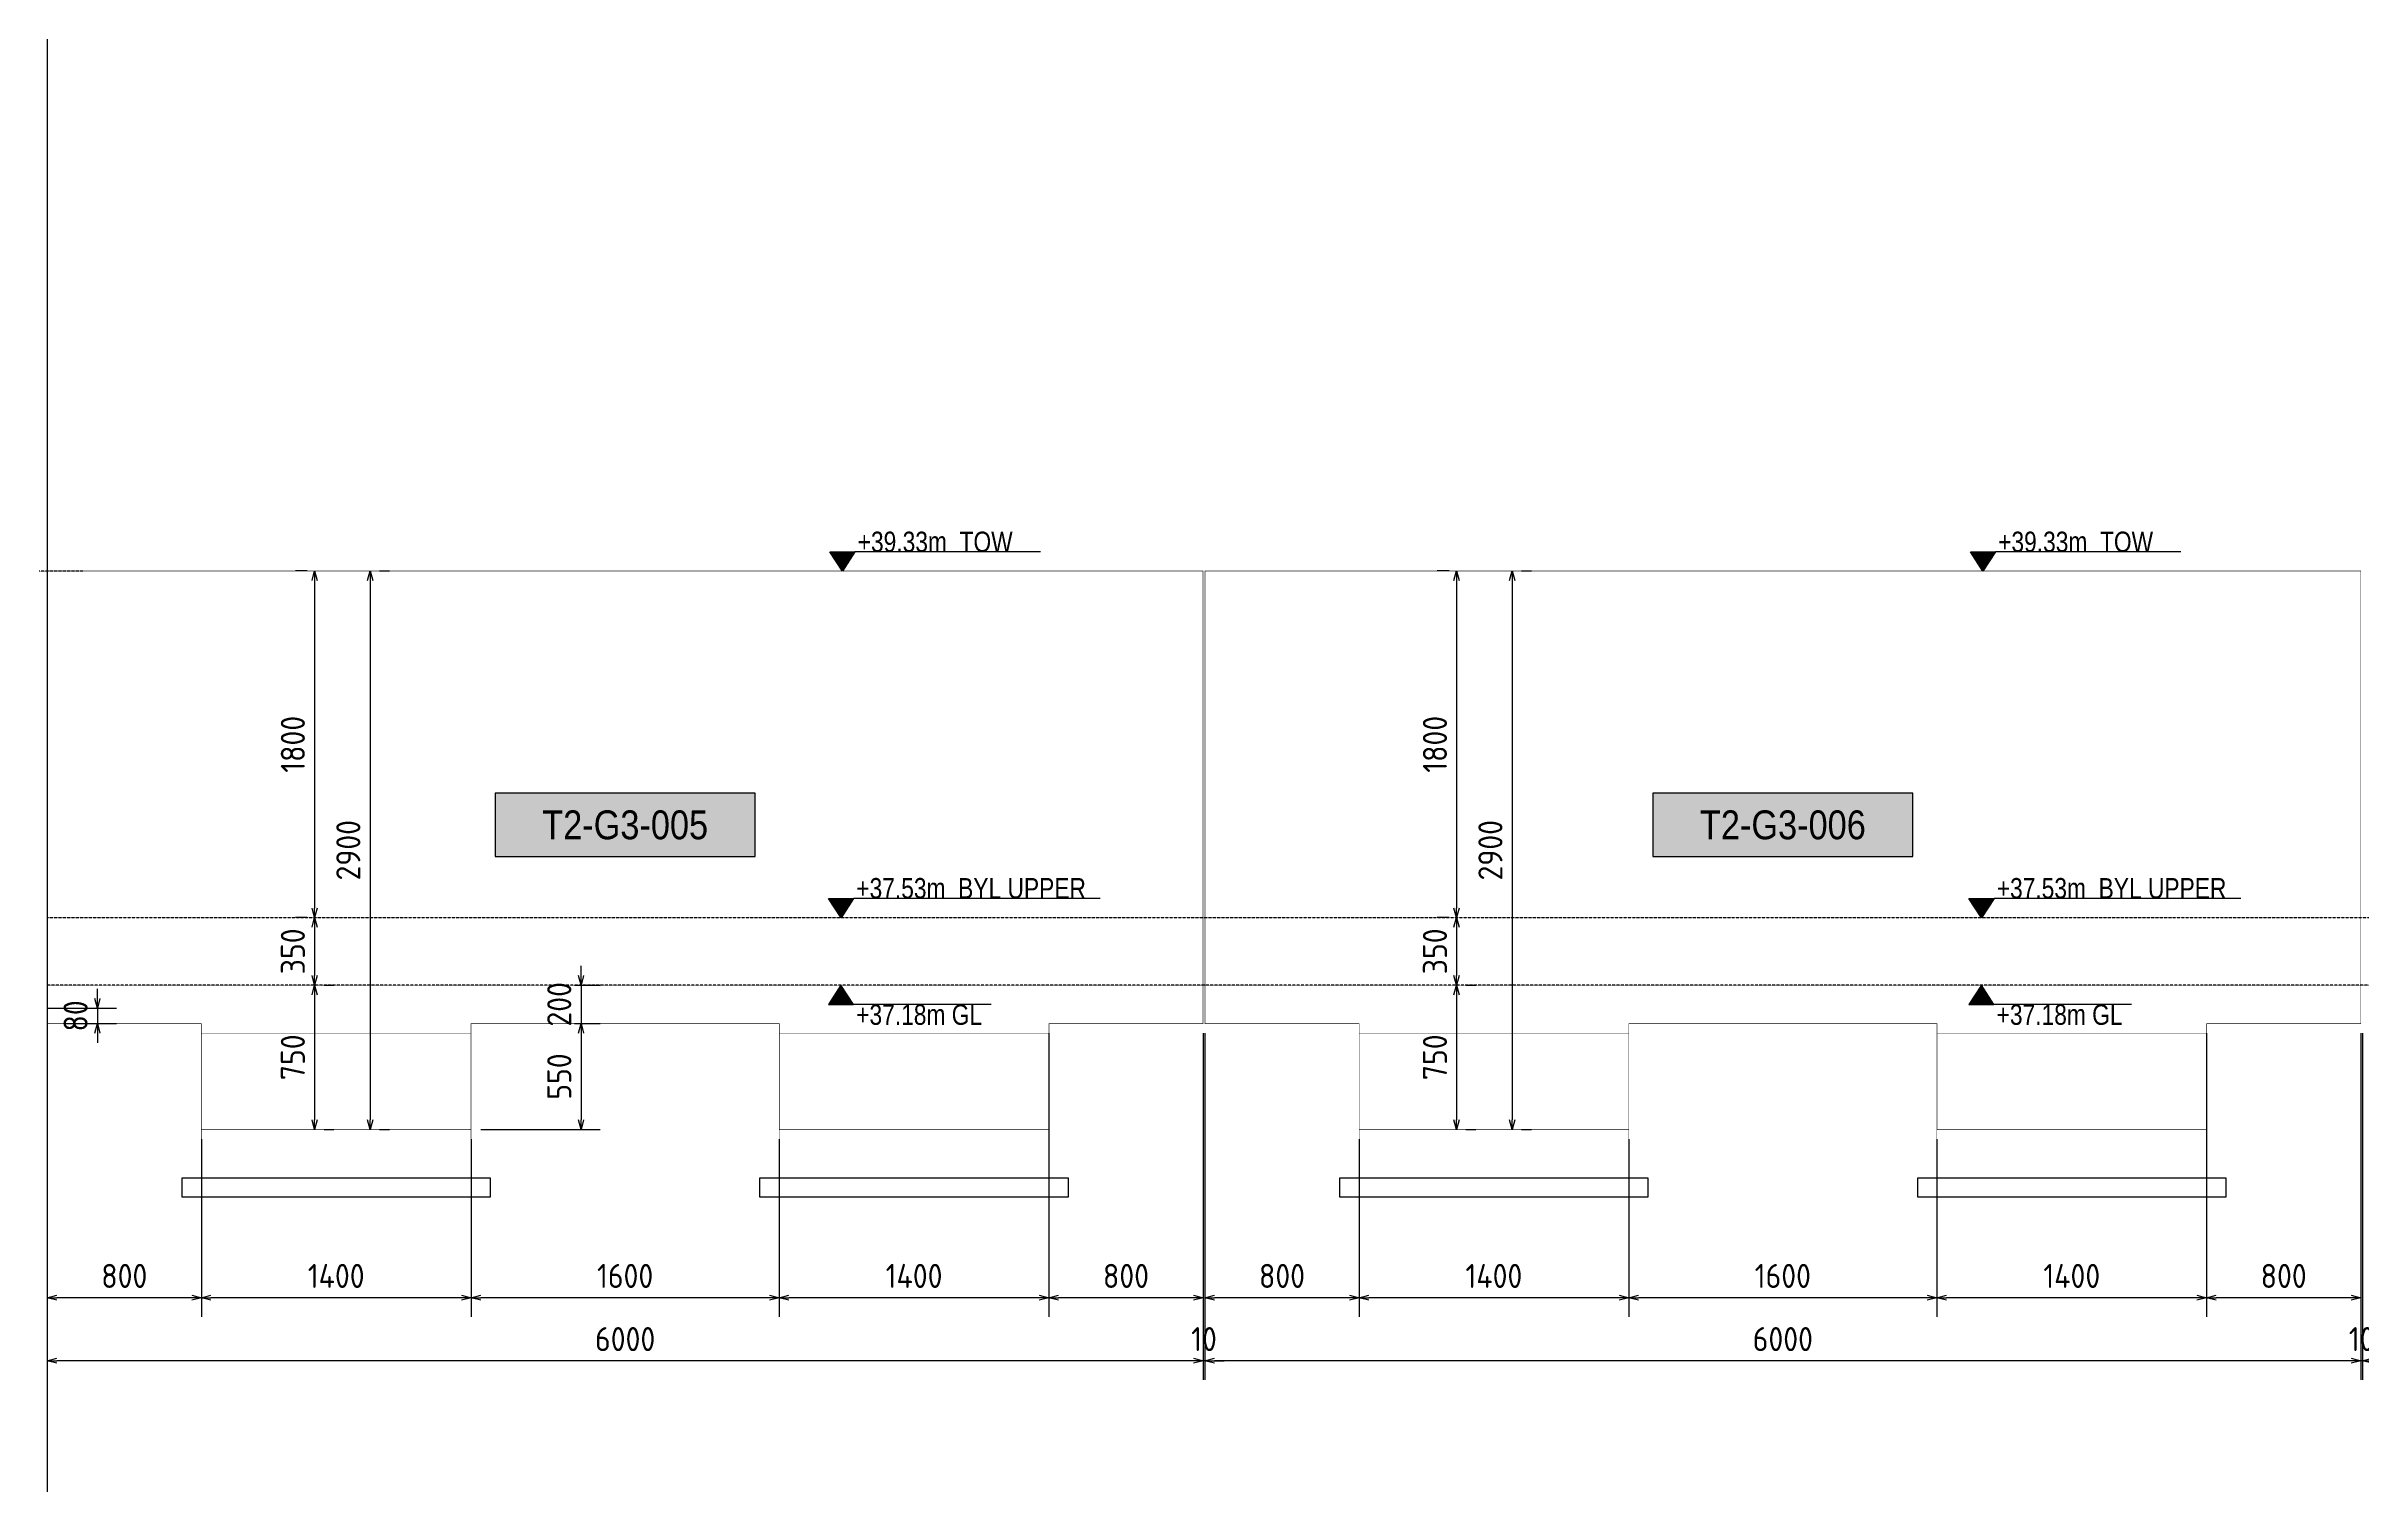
# Model space of a CAD drawing. Header units: centimetres. Extents: x -6122352 to 7132207, y -1694241 to 1947892.
# Drawn here: x 3583861 to 3595881, y 812790 to 820258 of the extents above; entities that cross this region are included whole.
import ezdxf
from ezdxf.enums import TextEntityAlignment as Align

# ---------------------------------------------------------------- set-up
doc = ezdxf.new("R2010")
doc.units = ezdxf.units.CM
doc.header["$MEASUREMENT"] = 0
doc.header["$PDMODE"] = 66
doc.header["$PDSIZE"] = 100
doc.linetypes.add('DASHED2', pattern=[0.375, 0.25, -0.125])
doc.linetypes.add('HIDDEN', pattern=[0.375, 0.25, -0.125])
for name, color, linetype in [('@MI-TYPE-01', 30, 'Continuous'), ('@MI-TYPE-02', 6, 'Continuous'), ('JML-Dimension', 1, 'Continuous'), ('PANEL-TAGS', 7, 'Continuous'), ('SECTION', 130, 'Continuous')]:
    doc.layers.add(name, color=color, linetype=linetype)
doc.styles.add('PANELTAG_STYLE', font='arial.ttf')
doc.styles.add('Schueco-BEMSTIL', font='isocpeur.ttf', dxfattribs={"width": 0.9})
doc.styles.add('txt-Pisa-std', font='arial.ttf', dxfattribs={"width": 0.8})
doc.dimstyles.new('MI- JWC-TXT-2.5 MM', dxfattribs={"dimscale": 1.5, "dimtxt": 2.5, "dimasz": 1, "dimexe": 2, "dimexo": 1, "dimgap": 1, "dimtad": 1, "dimdec": 0, "dimdsep": 46, "dimtxsty": 'Schueco-BEMSTIL', "dimblk": 'OPEN30', "dimcen": 0, "dimdle": 2, "dimclrd": 140, "dimclre": 8, "dimclrt": 40, "dimadec": 0, "dimazin": 2, "dimtfac": 1, "dimtdec": 0, "dimtix": 1, "dimtmove": 2, "dimatfit": 3, "dimldrblk": 'OPEN', "dimfxl": 2, "dimlwd": -1, "dimlwe": -1, "dimarcsym": 0})

# ---------------------------------------------------------------- blocks, each defined once
blk = doc.blocks.new('_Open30')
at = {"color": 0, "linetype": 'ByBlock', "lineweight": -2}
for p, q in [((-1, 0.27), (0, 0)), ((0, 0), (-1, -0.27)), ((0, 0), (-1, 0))]:
    blk.add_line(p, q, dxfattribs=at)
blk = doc.blocks.new('*D2536')
at = {"layer": '@MI-TYPE-01', "color": 8, "transparency": 16777216}
for p, q in [((3595076, 815134), (3595076, 813661)), ((3595876, 815134), (3595876, 813661))]:
    blk.add_line(p, q, dxfattribs=at)
at = {"layer": '@MI-TYPE-01', "color": 140, "transparency": 16777216}
blk.add_line((3595826, 813761), (3595126, 813761), dxfattribs=at)
at = {"layer": 'Defpoints', "color": 0, "transparency": 16777216}
for p in [(3595076, 815184), (3595876, 815184), (3595076, 813761)]:
    blk.add_point(p, dxfattribs=at)
at = {"layer": '@MI-TYPE-01', "color": 140, "transparency": 16777216, "xscale": 50, "yscale": 50, "zscale": 50, "rotation": 180}
blk.add_blockref('_Open30', (3595076, 813761), dxfattribs=at)
at = {"layer": '@MI-TYPE-01', "color": 140, "transparency": 16777216, "xscale": 50, "yscale": 50, "zscale": 50}
blk.add_blockref('_Open30', (3595876, 813761), dxfattribs=at)
at = {"layer": '@MI-TYPE-01', "color": 40, "transparency": 16777216, "insert": (3595476, 813874), "char_height": 125, "attachment_point": 5, "style": 'Schueco-BEMSTIL'}
blk.add_mtext('800', dxfattribs=at)
blk = doc.blocks.new('_Open')
at = {"color": 0, "linetype": 'ByBlock', "lineweight": -2}
for p, q in [((-1, 0.2), (0, 0)), ((-1, -0.2), (0, 0)), ((0, 0), (-1, 0))]:
    blk.add_line(p, q, dxfattribs=at)
blk = doc.blocks.new('*D2537')
at = {"layer": '@MI-TYPE-01', "color": 8, "transparency": 16777216}
for p, q in [((3595076, 815134), (3595076, 813661)), ((3593676, 814584), (3593676, 813661))]:
    blk.add_line(p, q, dxfattribs=at)
at = {"layer": '@MI-TYPE-01', "color": 140, "transparency": 16777216}
blk.add_line((3595026, 813761), (3593726, 813761), dxfattribs=at)
at = {"layer": 'Defpoints', "color": 0, "transparency": 16777216}
for p in [(3595076, 815184), (3593676, 814634), (3593676, 813761)]:
    blk.add_point(p, dxfattribs=at)
at = {"layer": '@MI-TYPE-01', "color": 140, "transparency": 16777216, "xscale": 50, "yscale": 50, "zscale": 50, "rotation": 180}
blk.add_blockref('_Open30', (3593676, 813761), dxfattribs=at)
at = {"layer": '@MI-TYPE-01', "color": 140, "transparency": 16777216, "xscale": 50, "yscale": 50, "zscale": 50}
blk.add_blockref('_Open30', (3595076, 813761), dxfattribs=at)
at = {"layer": '@MI-TYPE-01', "color": 40, "transparency": 16777216, "insert": (3594376, 813874), "char_height": 125, "attachment_point": 5, "style": 'Schueco-BEMSTIL'}
blk.add_mtext('1400', dxfattribs=at)
blk = doc.blocks.new('*D2538')
at = {"layer": '@MI-TYPE-01', "color": 8, "transparency": 16777216}
for p, q in [((3592076, 814584), (3592076, 813661)), ((3593676, 814584), (3593676, 813661))]:
    blk.add_line(p, q, dxfattribs=at)
at = {"layer": '@MI-TYPE-01', "color": 140, "transparency": 16777216}
blk.add_line((3593626, 813761), (3592126, 813761), dxfattribs=at)
at = {"layer": 'Defpoints', "color": 0, "transparency": 16777216}
for p in [(3592076, 814634), (3593676, 814634), (3592076, 813761)]:
    blk.add_point(p, dxfattribs=at)
at = {"layer": '@MI-TYPE-01', "color": 140, "transparency": 16777216, "xscale": 50, "yscale": 50, "zscale": 50, "rotation": 180}
blk.add_blockref('_Open30', (3592076, 813761), dxfattribs=at)
at = {"layer": '@MI-TYPE-01', "color": 140, "transparency": 16777216, "xscale": 50, "yscale": 50, "zscale": 50}
blk.add_blockref('_Open30', (3593676, 813761), dxfattribs=at)
at = {"layer": '@MI-TYPE-01', "color": 40, "transparency": 16777216, "insert": (3592876, 813874), "char_height": 125, "attachment_point": 5, "style": 'Schueco-BEMSTIL'}
blk.add_mtext('1600', dxfattribs=at)
blk = doc.blocks.new('*D2539')
at = {"layer": '@MI-TYPE-01', "color": 8, "transparency": 16777216}
for p, q in [((3590676, 814584), (3590676, 813661)), ((3592076, 814584), (3592076, 813661))]:
    blk.add_line(p, q, dxfattribs=at)
at = {"layer": '@MI-TYPE-01', "color": 140, "transparency": 16777216}
blk.add_line((3592026, 813761), (3590726, 813761), dxfattribs=at)
at = {"layer": 'Defpoints', "color": 0, "transparency": 16777216}
for p in [(3590676, 814634), (3592076, 814634), (3590676, 813761)]:
    blk.add_point(p, dxfattribs=at)
at = {"layer": '@MI-TYPE-01', "color": 140, "transparency": 16777216, "xscale": 50, "yscale": 50, "zscale": 50, "rotation": 180}
blk.add_blockref('_Open30', (3590676, 813761), dxfattribs=at)
at = {"layer": '@MI-TYPE-01', "color": 140, "transparency": 16777216, "xscale": 50, "yscale": 50, "zscale": 50}
blk.add_blockref('_Open30', (3592076, 813761), dxfattribs=at)
at = {"layer": '@MI-TYPE-01', "color": 40, "transparency": 16777216, "insert": (3591376, 813874), "char_height": 125, "attachment_point": 5, "style": 'Schueco-BEMSTIL'}
blk.add_mtext('1400', dxfattribs=at)
blk = doc.blocks.new('*D2540')
at = {"layer": '@MI-TYPE-01', "color": 8, "transparency": 16777216}
for p, q in [((3589876, 815134), (3589876, 813661)), ((3590676, 814584), (3590676, 813661))]:
    blk.add_line(p, q, dxfattribs=at)
at = {"layer": '@MI-TYPE-01', "color": 140, "transparency": 16777216}
blk.add_line((3590626, 813761), (3589926, 813761), dxfattribs=at)
at = {"layer": 'Defpoints', "color": 0, "transparency": 16777216}
for p in [(3589876, 815184), (3590676, 814634), (3589876, 813761)]:
    blk.add_point(p, dxfattribs=at)
at = {"layer": '@MI-TYPE-01', "color": 140, "transparency": 16777216, "xscale": 50, "yscale": 50, "zscale": 50, "rotation": 180}
blk.add_blockref('_Open30', (3589876, 813761), dxfattribs=at)
at = {"layer": '@MI-TYPE-01', "color": 140, "transparency": 16777216, "xscale": 50, "yscale": 50, "zscale": 50}
blk.add_blockref('_Open30', (3590676, 813761), dxfattribs=at)
at = {"layer": '@MI-TYPE-01', "color": 40, "transparency": 16777216, "insert": (3590276, 813874), "char_height": 125, "attachment_point": 5, "style": 'Schueco-BEMSTIL'}
blk.add_mtext('800', dxfattribs=at)
blk = doc.blocks.new('*D2541')
at = {"layer": '@MI-TYPE-01', "color": 8, "transparency": 16777216}
for p, q in [((3589876, 815134), (3589876, 813334)), ((3595876, 815134), (3595876, 813334))]:
    blk.add_line(p, q, dxfattribs=at)
at = {"layer": '@MI-TYPE-01', "color": 140, "transparency": 16777216}
blk.add_line((3595826, 813434), (3589926, 813434), dxfattribs=at)
at = {"layer": 'Defpoints', "color": 0, "transparency": 16777216}
for p in [(3589876, 815184), (3595876, 815184), (3589876, 813434)]:
    blk.add_point(p, dxfattribs=at)
at = {"layer": '@MI-TYPE-01', "color": 140, "transparency": 16777216, "xscale": 50, "yscale": 50, "zscale": 50, "rotation": 180}
blk.add_blockref('_Open30', (3589876, 813434), dxfattribs=at)
at = {"layer": '@MI-TYPE-01', "color": 140, "transparency": 16777216, "xscale": 50, "yscale": 50, "zscale": 50}
blk.add_blockref('_Open30', (3595876, 813434), dxfattribs=at)
at = {"layer": '@MI-TYPE-01', "color": 40, "transparency": 16777216, "insert": (3592876, 813546), "char_height": 125, "attachment_point": 5, "style": 'Schueco-BEMSTIL'}
blk.add_mtext('6000', dxfattribs=at)
blk = doc.blocks.new('*D2521')
at = {"layer": '@MI-TYPE-01', "color": 8, "transparency": 16777216}
for p, q in [((3589066, 815134), (3589066, 813661)), ((3589866, 815134), (3589866, 813661))]:
    blk.add_line(p, q, dxfattribs=at)
at = {"layer": '@MI-TYPE-01', "color": 140, "transparency": 16777216}
blk.add_line((3589816, 813761), (3589116, 813761), dxfattribs=at)
at = {"layer": 'Defpoints', "color": 0, "transparency": 16777216}
for p in [(3589066, 815184), (3589866, 815184), (3589066, 813761)]:
    blk.add_point(p, dxfattribs=at)
at = {"layer": '@MI-TYPE-01', "color": 140, "transparency": 16777216, "xscale": 50, "yscale": 50, "zscale": 50, "rotation": 180}
blk.add_blockref('_Open30', (3589066, 813761), dxfattribs=at)
at = {"layer": '@MI-TYPE-01', "color": 140, "transparency": 16777216, "xscale": 50, "yscale": 50, "zscale": 50}
blk.add_blockref('_Open30', (3589866, 813761), dxfattribs=at)
at = {"layer": '@MI-TYPE-01', "color": 40, "transparency": 16777216, "insert": (3589466, 813874), "char_height": 125, "attachment_point": 5, "style": 'Schueco-BEMSTIL'}
blk.add_mtext('800', dxfattribs=at)
blk = doc.blocks.new('*D2522')
at = {"layer": '@MI-TYPE-01', "color": 8, "transparency": 16777216}
for p, q in [((3589066, 815134), (3589066, 813661)), ((3587666, 814584), (3587666, 813661))]:
    blk.add_line(p, q, dxfattribs=at)
at = {"layer": '@MI-TYPE-01', "color": 140, "transparency": 16777216}
blk.add_line((3589016, 813761), (3587716, 813761), dxfattribs=at)
at = {"layer": 'Defpoints', "color": 0, "transparency": 16777216}
for p in [(3589066, 815184), (3587666, 814634), (3587666, 813761)]:
    blk.add_point(p, dxfattribs=at)
at = {"layer": '@MI-TYPE-01', "color": 140, "transparency": 16777216, "xscale": 50, "yscale": 50, "zscale": 50, "rotation": 180}
blk.add_blockref('_Open30', (3587666, 813761), dxfattribs=at)
at = {"layer": '@MI-TYPE-01', "color": 140, "transparency": 16777216, "xscale": 50, "yscale": 50, "zscale": 50}
blk.add_blockref('_Open30', (3589066, 813761), dxfattribs=at)
at = {"layer": '@MI-TYPE-01', "color": 40, "transparency": 16777216, "insert": (3588366, 813874), "char_height": 125, "attachment_point": 5, "style": 'Schueco-BEMSTIL'}
blk.add_mtext('1400', dxfattribs=at)
blk = doc.blocks.new('*D2523')
at = {"layer": '@MI-TYPE-01', "color": 8, "transparency": 16777216}
for p, q in [((3586066, 814584), (3586066, 813661)), ((3587666, 814584), (3587666, 813661))]:
    blk.add_line(p, q, dxfattribs=at)
at = {"layer": '@MI-TYPE-01', "color": 140, "transparency": 16777216}
blk.add_line((3587616, 813761), (3586116, 813761), dxfattribs=at)
at = {"layer": 'Defpoints', "color": 0, "transparency": 16777216}
for p in [(3586066, 814634), (3587666, 814634), (3586066, 813761)]:
    blk.add_point(p, dxfattribs=at)
at = {"layer": '@MI-TYPE-01', "color": 140, "transparency": 16777216, "xscale": 50, "yscale": 50, "zscale": 50, "rotation": 180}
blk.add_blockref('_Open30', (3586066, 813761), dxfattribs=at)
at = {"layer": '@MI-TYPE-01', "color": 140, "transparency": 16777216, "xscale": 50, "yscale": 50, "zscale": 50}
blk.add_blockref('_Open30', (3587666, 813761), dxfattribs=at)
at = {"layer": '@MI-TYPE-01', "color": 40, "transparency": 16777216, "insert": (3586866, 813874), "char_height": 125, "attachment_point": 5, "style": 'Schueco-BEMSTIL'}
blk.add_mtext('1600', dxfattribs=at)
blk = doc.blocks.new('*D2524')
at = {"layer": '@MI-TYPE-01', "color": 8, "transparency": 16777216}
for p, q in [((3584666, 814584), (3584666, 813661)), ((3586066, 814584), (3586066, 813661))]:
    blk.add_line(p, q, dxfattribs=at)
at = {"layer": '@MI-TYPE-01', "color": 140, "transparency": 16777216}
blk.add_line((3586016, 813761), (3584716, 813761), dxfattribs=at)
at = {"layer": 'Defpoints', "color": 0, "transparency": 16777216}
for p in [(3584666, 814634), (3586066, 814634), (3584666, 813761)]:
    blk.add_point(p, dxfattribs=at)
at = {"layer": '@MI-TYPE-01', "color": 140, "transparency": 16777216, "xscale": 50, "yscale": 50, "zscale": 50, "rotation": 180}
blk.add_blockref('_Open30', (3584666, 813761), dxfattribs=at)
at = {"layer": '@MI-TYPE-01', "color": 140, "transparency": 16777216, "xscale": 50, "yscale": 50, "zscale": 50}
blk.add_blockref('_Open30', (3586066, 813761), dxfattribs=at)
at = {"layer": '@MI-TYPE-01', "color": 40, "transparency": 16777216, "insert": (3585366, 813874), "char_height": 125, "attachment_point": 5, "style": 'Schueco-BEMSTIL'}
blk.add_mtext('1400', dxfattribs=at)
blk = doc.blocks.new('*D2525')
at = {"layer": '@MI-TYPE-01', "color": 8, "transparency": 16777216}
for p, q in [((3583866, 815134), (3583866, 813661)), ((3584666, 814584), (3584666, 813661))]:
    blk.add_line(p, q, dxfattribs=at)
at = {"layer": '@MI-TYPE-01', "color": 140, "transparency": 16777216}
blk.add_line((3584616, 813761), (3583916, 813761), dxfattribs=at)
at = {"layer": 'Defpoints', "color": 0, "transparency": 16777216}
for p in [(3583866, 815184), (3584666, 814634), (3583866, 813761)]:
    blk.add_point(p, dxfattribs=at)
at = {"layer": '@MI-TYPE-01', "color": 140, "transparency": 16777216, "xscale": 50, "yscale": 50, "zscale": 50, "rotation": 180}
blk.add_blockref('_Open30', (3583866, 813761), dxfattribs=at)
at = {"layer": '@MI-TYPE-01', "color": 140, "transparency": 16777216, "xscale": 50, "yscale": 50, "zscale": 50}
blk.add_blockref('_Open30', (3584666, 813761), dxfattribs=at)
at = {"layer": '@MI-TYPE-01', "color": 40, "transparency": 16777216, "insert": (3584266, 813874), "char_height": 125, "attachment_point": 5, "style": 'Schueco-BEMSTIL'}
blk.add_mtext('800', dxfattribs=at)
blk = doc.blocks.new('*D2526')
at = {"layer": '@MI-TYPE-01', "color": 8, "transparency": 16777216}
for p, q in [((3583866, 815134), (3583866, 813334)), ((3589866, 815134), (3589866, 813334))]:
    blk.add_line(p, q, dxfattribs=at)
at = {"layer": '@MI-TYPE-01', "color": 140, "transparency": 16777216}
blk.add_line((3589816, 813434), (3583916, 813434), dxfattribs=at)
at = {"layer": 'Defpoints', "color": 0, "transparency": 16777216}
for p in [(3583866, 815184), (3589866, 815184), (3583866, 813434)]:
    blk.add_point(p, dxfattribs=at)
at = {"layer": '@MI-TYPE-01', "color": 140, "transparency": 16777216, "xscale": 50, "yscale": 50, "zscale": 50, "rotation": 180}
blk.add_blockref('_Open30', (3583866, 813434), dxfattribs=at)
at = {"layer": '@MI-TYPE-01', "color": 140, "transparency": 16777216, "xscale": 50, "yscale": 50, "zscale": 50}
blk.add_blockref('_Open30', (3589866, 813434), dxfattribs=at)
at = {"layer": '@MI-TYPE-01', "color": 40, "transparency": 16777216, "insert": (3586866, 813546), "char_height": 125, "attachment_point": 5, "style": 'Schueco-BEMSTIL'}
blk.add_mtext('6000', dxfattribs=at)
blk = doc.blocks.new('*D2528')
at = {"layer": '@MI-TYPE-01', "color": 8, "transparency": 16777216}
for p, q in [((3595876, 815134), (3595876, 813334)), ((3595886, 815134), (3595886, 813334))]:
    blk.add_line(p, q, dxfattribs=at)
at = {"layer": '@MI-TYPE-01', "color": 140, "transparency": 16777216}
for p, q in [((3595826, 813434), (3595776, 813434)), ((3595886, 813434), (3595876, 813434)), ((3595936, 813434), (3595986, 813434))]:
    blk.add_line(p, q, dxfattribs=at)
at = {"layer": 'Defpoints', "color": 0, "transparency": 16777216}
for p in [(3595876, 815184), (3595886, 815184), (3595876, 813434)]:
    blk.add_point(p, dxfattribs=at)
at = {"layer": '@MI-TYPE-01', "color": 140, "transparency": 16777216, "xscale": 50, "yscale": 50, "zscale": 50}
blk.add_blockref('_Open30', (3595876, 813434), dxfattribs=at)
at = {"layer": '@MI-TYPE-01', "color": 140, "transparency": 16777216, "xscale": 50, "yscale": 50, "zscale": 50, "rotation": 180}
blk.add_blockref('_Open30', (3595886, 813434), dxfattribs=at)
at = {"layer": '@MI-TYPE-01', "color": 40, "transparency": 16777216, "insert": (3595881, 813546), "char_height": 125, "attachment_point": 5, "style": 'Schueco-BEMSTIL'}
blk.add_mtext('10', dxfattribs=at)
blk = doc.blocks.new('*D2529')
at = {"layer": '@MI-TYPE-01', "color": 8, "transparency": 16777216}
for p, q in [((3589866, 815134), (3589866, 813334)), ((3589876, 815134), (3589876, 813334))]:
    blk.add_line(p, q, dxfattribs=at)
at = {"layer": '@MI-TYPE-01', "color": 140, "transparency": 16777216}
for p, q in [((3589816, 813434), (3589766, 813434)), ((3589876, 813434), (3589866, 813434)), ((3589926, 813434), (3589976, 813434))]:
    blk.add_line(p, q, dxfattribs=at)
at = {"layer": 'Defpoints', "color": 0, "transparency": 16777216}
for p in [(3589866, 815184), (3589876, 815184), (3589866, 813434)]:
    blk.add_point(p, dxfattribs=at)
at = {"layer": '@MI-TYPE-01', "color": 140, "transparency": 16777216, "xscale": 50, "yscale": 50, "zscale": 50}
blk.add_blockref('_Open30', (3589866, 813434), dxfattribs=at)
at = {"layer": '@MI-TYPE-01', "color": 140, "transparency": 16777216, "xscale": 50, "yscale": 50, "zscale": 50, "rotation": 180}
blk.add_blockref('_Open30', (3589876, 813434), dxfattribs=at)
at = {"layer": '@MI-TYPE-01', "color": 40, "transparency": 16777216, "insert": (3589871, 813546), "char_height": 125, "attachment_point": 5, "style": 'Schueco-BEMSTIL'}
blk.add_mtext('10', dxfattribs=at)
blk = doc.blocks.new('T2-ELE FT')
at = {"color": 12, "linetype": 'HIDDEN', "ltscale": 5, "const_width": 2}
blk.add_lwpolyline([(30306558, 1676366), (30306558, 1676866), (30307958, 1676866), (30307958, 1676366)], dxfattribs=at)
at = {"color": 12, "ltscale": 20, "const_width": 2}
blk.add_lwpolyline([(30306558, 1676366), (30307958, 1676366), (30307958, 1676116), (30306558, 1676116)], close=True, dxfattribs=at)
at = {"color": 8, "ltscale": 20}
blk.add_lwpolyline([(30306458, 1676116), (30308058, 1676116), (30308058, 1676016), (30306458, 1676016)], close=True, dxfattribs=at)
blk = doc.blocks.new('*D2516')
at = {"layer": '@MI-TYPE-01', "color": 8, "transparency": 16777216}
for p, q in [((3585216, 817534), (3585154, 817534)), ((3585216, 815734), (3585154, 815734))]:
    blk.add_line(p, q, dxfattribs=at)
at = {"layer": '@MI-TYPE-01', "color": 140, "transparency": 16777216}
blk.add_line((3585254, 817484), (3585254, 815784), dxfattribs=at)
at = {"layer": 'Defpoints', "color": 0, "transparency": 16777216}
for p in [(3585266, 817534), (3585254, 815734), (3585266, 815734)]:
    blk.add_point(p, dxfattribs=at)
at = {"layer": '@MI-TYPE-01', "color": 140, "transparency": 16777216, "xscale": 50, "yscale": 50, "zscale": 50}
for p, rotation in [((3585254, 817534), 90), ((3585254, 815734), 270)]:
    blk.add_blockref('_Open30', p, dxfattribs=dict(at, rotation=rotation))
at = {"layer": '@MI-TYPE-01', "color": 40, "transparency": 16777216, "insert": (3585141, 816634), "char_height": 125, "attachment_point": 5, "rotation": 90, "style": 'Schueco-BEMSTIL'}
blk.add_mtext('1800', dxfattribs=at)
blk = doc.blocks.new('*D2509')
at = {"layer": '@MI-TYPE-01', "color": 8, "transparency": 16777216}
for p, q in [((3585216, 815734), (3585154, 815734)), ((3585304, 815384), (3585354, 815384))]:
    blk.add_line(p, q, dxfattribs=at)
at = {"layer": '@MI-TYPE-01', "color": 140, "transparency": 16777216}
blk.add_line((3585254, 815684), (3585254, 815434), dxfattribs=at)
at = {"layer": 'Defpoints', "color": 0, "transparency": 16777216}
for p in [(3585266, 815734), (3585254, 815384), (3585254, 815384)]:
    blk.add_point(p, dxfattribs=at)
at = {"layer": '@MI-TYPE-01', "color": 140, "transparency": 16777216, "xscale": 50, "yscale": 50, "zscale": 50}
for p, rotation in [((3585254, 815734), 90), ((3585254, 815384), 270)]:
    blk.add_blockref('_Open30', p, dxfattribs=dict(at, rotation=rotation))
at = {"layer": '@MI-TYPE-01', "color": 40, "transparency": 16777216, "insert": (3585141, 815559), "char_height": 125, "attachment_point": 5, "rotation": 90, "style": 'Schueco-BEMSTIL'}
blk.add_mtext('350', dxfattribs=at)
blk = doc.blocks.new('*D2510')
at = {"layer": '@MI-TYPE-01', "color": 140, "transparency": 16777216}
blk.add_line((3585254, 815334), (3585254, 814684), dxfattribs=at)
at = {"layer": '@MI-TYPE-01', "color": 8, "transparency": 16777216}
for p, q in [((3585304, 815384), (3585354, 815384)), ((3585303, 814634), (3585354, 814634))]:
    blk.add_line(p, q, dxfattribs=at)
at = {"layer": 'Defpoints', "color": 0, "transparency": 16777216}
for p in [(3585254, 815384), (3585253, 814634), (3585254, 814634)]:
    blk.add_point(p, dxfattribs=at)
at = {"layer": '@MI-TYPE-01', "color": 140, "transparency": 16777216, "xscale": 50, "yscale": 50, "zscale": 50}
for p, rotation in [((3585254, 815384), 90), ((3585254, 814634), 270)]:
    blk.add_blockref('_Open30', p, dxfattribs=dict(at, rotation=rotation))
at = {"layer": '@MI-TYPE-01', "color": 40, "transparency": 16777216, "insert": (3585141, 815009), "char_height": 125, "attachment_point": 5, "rotation": 90, "style": 'Schueco-BEMSTIL'}
blk.add_mtext('750', dxfattribs=at)
blk = doc.blocks.new('*D2511')
at = {"layer": '@MI-TYPE-01', "color": 140, "transparency": 16777216}
blk.add_line((3585542, 817484), (3585542, 814684), dxfattribs=at)
at = {"layer": '@MI-TYPE-01', "color": 8, "transparency": 16777216}
for p, q in [((3585591, 817534), (3585642, 817534)), ((3585591, 814634), (3585642, 814634))]:
    blk.add_line(p, q, dxfattribs=at)
at = {"layer": 'Defpoints', "color": 0, "transparency": 16777216}
for p in [(3585541, 817534), (3585541, 814634), (3585542, 814634)]:
    blk.add_point(p, dxfattribs=at)
at = {"layer": '@MI-TYPE-01', "color": 140, "transparency": 16777216, "xscale": 50, "yscale": 50, "zscale": 50}
for p, rotation in [((3585542, 817534), 90), ((3585542, 814634), 270)]:
    blk.add_blockref('_Open30', p, dxfattribs=dict(at, rotation=rotation))
at = {"layer": '@MI-TYPE-01', "color": 40, "transparency": 16777216, "insert": (3585429, 816084), "char_height": 125, "attachment_point": 5, "rotation": 90, "style": 'Schueco-BEMSTIL'}
blk.add_mtext('2900', dxfattribs=at)
blk = doc.blocks.new('*D2512')
at = {"layer": '@MI-TYPE-01', "color": 8, "transparency": 16777216}
for p, q in [((3591144, 817534), (3591082, 817534)), ((3591144, 815734), (3591082, 815734))]:
    blk.add_line(p, q, dxfattribs=at)
at = {"layer": '@MI-TYPE-01', "color": 140, "transparency": 16777216}
blk.add_line((3591182, 817484), (3591182, 815784), dxfattribs=at)
at = {"layer": 'Defpoints', "color": 0, "transparency": 16777216}
for p in [(3591194, 817534), (3591182, 815734), (3591194, 815734)]:
    blk.add_point(p, dxfattribs=at)
at = {"layer": '@MI-TYPE-01', "color": 140, "transparency": 16777216, "xscale": 50, "yscale": 50, "zscale": 50}
for p, rotation in [((3591182, 817534), 90), ((3591182, 815734), 270)]:
    blk.add_blockref('_Open30', p, dxfattribs=dict(at, rotation=rotation))
at = {"layer": '@MI-TYPE-01', "color": 40, "transparency": 16777216, "insert": (3591070, 816634), "char_height": 125, "attachment_point": 5, "rotation": 90, "style": 'Schueco-BEMSTIL'}
blk.add_mtext('1800', dxfattribs=at)
blk = doc.blocks.new('*D2513')
at = {"layer": '@MI-TYPE-01', "color": 8, "transparency": 16777216}
for p, q in [((3591144, 815734), (3591082, 815734)), ((3591232, 815384), (3591282, 815384))]:
    blk.add_line(p, q, dxfattribs=at)
at = {"layer": '@MI-TYPE-01', "color": 140, "transparency": 16777216}
blk.add_line((3591182, 815684), (3591182, 815434), dxfattribs=at)
at = {"layer": 'Defpoints', "color": 0, "transparency": 16777216}
for p in [(3591194, 815734), (3591182, 815384), (3591182, 815384)]:
    blk.add_point(p, dxfattribs=at)
at = {"layer": '@MI-TYPE-01', "color": 140, "transparency": 16777216, "xscale": 50, "yscale": 50, "zscale": 50}
for p, rotation in [((3591182, 815734), 90), ((3591182, 815384), 270)]:
    blk.add_blockref('_Open30', p, dxfattribs=dict(at, rotation=rotation))
at = {"layer": '@MI-TYPE-01', "color": 40, "transparency": 16777216, "insert": (3591070, 815559), "char_height": 125, "attachment_point": 5, "rotation": 90, "style": 'Schueco-BEMSTIL'}
blk.add_mtext('350', dxfattribs=at)
blk = doc.blocks.new('*D2514')
at = {"layer": '@MI-TYPE-01', "color": 140, "transparency": 16777216}
blk.add_line((3591182, 815334), (3591182, 814684), dxfattribs=at)
at = {"layer": '@MI-TYPE-01', "color": 8, "transparency": 16777216}
for p, q in [((3591232, 815384), (3591282, 815384)), ((3591231, 814634), (3591282, 814634))]:
    blk.add_line(p, q, dxfattribs=at)
at = {"layer": 'Defpoints', "color": 0, "transparency": 16777216}
for p in [(3591182, 815384), (3591181, 814634), (3591182, 814634)]:
    blk.add_point(p, dxfattribs=at)
at = {"layer": '@MI-TYPE-01', "color": 140, "transparency": 16777216, "xscale": 50, "yscale": 50, "zscale": 50}
for p, rotation in [((3591182, 815384), 90), ((3591182, 814634), 270)]:
    blk.add_blockref('_Open30', p, dxfattribs=dict(at, rotation=rotation))
at = {"layer": '@MI-TYPE-01', "color": 40, "transparency": 16777216, "insert": (3591070, 815009), "char_height": 125, "attachment_point": 5, "rotation": 90, "style": 'Schueco-BEMSTIL'}
blk.add_mtext('750', dxfattribs=at)
blk = doc.blocks.new('*D2515')
at = {"layer": '@MI-TYPE-01', "color": 140, "transparency": 16777216}
blk.add_line((3591471, 817484), (3591471, 814684), dxfattribs=at)
at = {"layer": '@MI-TYPE-01', "color": 8, "transparency": 16777216}
for p, q in [((3591520, 817534), (3591571, 817534)), ((3591520, 814634), (3591571, 814634))]:
    blk.add_line(p, q, dxfattribs=at)
at = {"layer": 'Defpoints', "color": 0, "transparency": 16777216}
for p in [(3591470, 817534), (3591470, 814634), (3591471, 814634)]:
    blk.add_point(p, dxfattribs=at)
at = {"layer": '@MI-TYPE-01', "color": 140, "transparency": 16777216, "xscale": 50, "yscale": 50, "zscale": 50}
for p, rotation in [((3591471, 817534), 90), ((3591471, 814634), 270)]:
    blk.add_blockref('_Open30', p, dxfattribs=dict(at, rotation=rotation))
at = {"layer": '@MI-TYPE-01', "color": 40, "transparency": 16777216, "insert": (3591358, 816084), "char_height": 125, "attachment_point": 5, "rotation": 90, "style": 'Schueco-BEMSTIL'}
blk.add_mtext('2900', dxfattribs=at)
blk = doc.blocks.new('*U2058')
at = {"layer": 'JML-Dimension'}
h = blk.add_hatch(color=10, dxfattribs=at)
h.dxf.hatch_style = 1
h.paths.add_polyline_path([(0, 0), (-1.54, 2.37), (1.54, 2.37)])
blk.add_line((24.31, 2.37), (1.54, 2.37), dxfattribs=at)
blk.add_lwpolyline([(0, 0), (-1.54, 2.37), (1.54, 2.37), (0, 0)], dxfattribs=at)
at = {"color": 5, "style": 'txt-Pisa-std', "width": 0.8}
blk.add_attdef('+0.0', text='', height=2.5, dxfattribs=at).set_placement((1.87, 2.37), align=Align.BOTTOM_LEFT)
blk = doc.blocks.new('*U2056')
at = {"layer": 'JML-Dimension'}
h = blk.add_hatch(color=10, dxfattribs=at)
h.dxf.hatch_style = 1
h.paths.add_polyline_path([(0, 0), (-1.54, 2.37), (1.54, 2.37)])
blk.add_line((31.81, 2.37), (1.54, 2.37), dxfattribs=at)
blk.add_lwpolyline([(0, 0), (-1.54, 2.37), (1.54, 2.37), (0, 0)], dxfattribs=at)
at = {"color": 5, "style": 'txt-Pisa-std', "width": 0.8}
blk.add_attdef('+0.0', text='', height=2.5, dxfattribs=at).set_placement((1.87, 2.37), align=Align.BOTTOM_LEFT)
blk = doc.blocks.new('*U2214')
at = {"layer": 'JML-Dimension'}
h = blk.add_hatch(color=10, dxfattribs=at)
h.dxf.hatch_style = 1
h.paths.add_polyline_path([(0, 0), (-1.54, 2.37), (1.54, 2.37)])
blk.add_line((18.43, 2.37), (1.54, 2.37), dxfattribs=at)
blk.add_lwpolyline([(0, 0), (-1.54, 2.37), (1.54, 2.37), (0, 0)], dxfattribs=at)
at = {"color": 5, "style": 'txt-Pisa-std', "width": 0.8}
blk.add_attdef('+0.0', text='', height=2.5, dxfattribs=at).set_placement((1.87, 2.37), align=Align.BOTTOM_LEFT)
blk = doc.blocks.new('*D2569')
at = {"layer": '@MI-TYPE-01', "color": 140, "transparency": 16777216}
for p, q in [((3584126, 815314), (3584126, 815364)), ((3584126, 815264), (3584126, 815184)), ((3584126, 815134), (3584126, 815084))]:
    blk.add_line(p, q, dxfattribs=at)
at = {"layer": '@MI-TYPE-01', "color": 8, "transparency": 16777216}
for p, q in [((3583866, 815264), (3584226, 815264)), ((3583957, 815184), (3584226, 815184))]:
    blk.add_line(p, q, dxfattribs=at)
at = {"layer": 'Defpoints', "color": 0, "transparency": 16777216}
for p in [(3583816, 815264), (3583907, 815184), (3584126, 815184)]:
    blk.add_point(p, dxfattribs=at)
at = {"layer": '@MI-TYPE-01', "color": 140, "transparency": 16777216, "xscale": 50, "yscale": 50, "zscale": 50}
for p, rotation in [((3584126, 815264), 270), ((3584126, 815184), 90)]:
    blk.add_blockref('_Open30', p, dxfattribs=dict(at, rotation=rotation))
at = {"layer": '@MI-TYPE-01', "color": 40, "transparency": 16777216, "insert": (3584013, 815224), "char_height": 125, "attachment_point": 5, "rotation": 90, "style": 'Schueco-BEMSTIL'}
blk.add_mtext('80', dxfattribs=at)
blk = doc.blocks.new('*D2570')
at = {"layer": '@MI-TYPE-01', "color": 140, "transparency": 16777216}
for p, q in [((3586637, 815434), (3586637, 815484)), ((3586637, 815384), (3586637, 815184)), ((3586637, 815134), (3586637, 815084))]:
    blk.add_line(p, q, dxfattribs=at)
at = {"layer": '@MI-TYPE-01', "color": 8, "transparency": 16777216}
for p, q in [((3586603, 815384), (3586737, 815384)), ((3586603, 815184), (3586737, 815184))]:
    blk.add_line(p, q, dxfattribs=at)
at = {"layer": 'Defpoints', "color": 0, "transparency": 16777216}
for p in [(3586553, 815384), (3586553, 815184), (3586637, 815184)]:
    blk.add_point(p, dxfattribs=at)
at = {"layer": '@MI-TYPE-01', "color": 140, "transparency": 16777216, "xscale": 50, "yscale": 50, "zscale": 50}
for p, rotation in [((3586637, 815384), 270), ((3586637, 815184), 90)]:
    blk.add_blockref('_Open30', p, dxfattribs=dict(at, rotation=rotation))
at = {"layer": '@MI-TYPE-01', "color": 40, "transparency": 16777216, "insert": (3586524, 815284), "char_height": 125, "attachment_point": 5, "rotation": 90, "style": 'Schueco-BEMSTIL'}
blk.add_mtext('200', dxfattribs=at)
blk = doc.blocks.new('*D2571')
at = {"layer": '@MI-TYPE-01', "color": 8, "transparency": 16777216}
for p, q in [((3586603, 815184), (3586737, 815184)), ((3586116, 814634), (3586737, 814634))]:
    blk.add_line(p, q, dxfattribs=at)
at = {"layer": '@MI-TYPE-01', "color": 140, "transparency": 16777216}
blk.add_line((3586637, 815134), (3586637, 814684), dxfattribs=at)
at = {"layer": 'Defpoints', "color": 0, "transparency": 16777216}
for p in [(3586553, 815184), (3586066, 814634), (3586637, 814634)]:
    blk.add_point(p, dxfattribs=at)
at = {"layer": '@MI-TYPE-01', "color": 140, "transparency": 16777216, "xscale": 50, "yscale": 50, "zscale": 50}
for p, rotation in [((3586637, 815184), 90), ((3586637, 814634), 270)]:
    blk.add_blockref('_Open30', p, dxfattribs=dict(at, rotation=rotation))
at = {"layer": '@MI-TYPE-01', "color": 40, "transparency": 16777216, "insert": (3586524, 814909), "char_height": 125, "attachment_point": 5, "rotation": 90, "style": 'Schueco-BEMSTIL'}
blk.add_mtext('550', dxfattribs=at)
blk = doc.blocks.new('PANELTAG')
at = {"layer": 'PANEL-TAGS', "color": 1}
blk.add_lwpolyline([(-13.5, -3.3), (13.5, -3.3), (13.5, 3.3), (-13.5, 3.3)], close=True, dxfattribs=at)
at = {"layer": 'PANEL-TAGS', "color": 40, "true_color": 0xffd700}
blk.add_solid([(-13.5, -3.3), (13.5, -3.3), (-13.5, 3.3), (13.5, 3.3)], dxfattribs=at)
at = {"layer": 'PANEL-TAGS', "color": 5, "style": 'PANELTAG_STYLE', "width": 0.85}
blk.add_attdef('TAGNO', text='', height=3, dxfattribs=at).set_placement((0, 0), align=Align.MIDDLE)

msp = doc.modelspace()

# ---------------------------------------------------------------- linework, layer by layer
at = {"layer": '@MI-TYPE-01', "const_width": 2.5}
for points in [[(3589866.09953, 817533.57191), (3583866.09953, 817533.57191), (3583866.09953, 815183.57195), (3584666.09953, 815183.57195), (3584666.09953, 814633.57195), (3586066.09953, 814633.57195), (3586066.09953, 815183.57195), (3587666.09953, 815183.57195), (3587666.09953, 814633.57195), (3589066.09953, 814633.57195), (3589066.09953, 815183.57195), (3589866.09953, 815183.57195)], [(3595876.09953, 817533.57191), (3589876.09953, 817533.57191), (3589876.09953, 815183.57195), (3590676.09953, 815183.57195), (3590676.09953, 814633.57195), (3592076.09953, 814633.57195), (3592076.09953, 815183.57195), (3593676.09953, 815183.57195), (3593676.09953, 814633.57195), (3595076.09953, 814633.57195), (3595076.09953, 815183.57195), (3595876.09953, 815183.57195)]]:
    msp.add_lwpolyline(points, close=True, dxfattribs=at)
at = {"layer": '@MI-TYPE-02', "color": 160, "linetype": 'DASHED2', "ltscale": 5}
for points in [[(3584050.94276, 817533.57191), (3559926.09277, 817533.57191)], [(3614094.05085, 815733.57195), (3583866.09953, 815733.57195)], [(3626115.84986, 815383.57195), (3583866.09953, 815383.57195)]]:
    msp.add_lwpolyline(points, dxfattribs=at)
at = {"layer": 'Defpoints', "color": 8}
msp.add_line((3583866.09953, 842660.059), (3583866.09953, 788302.35164), dxfattribs=at)

# ---------------------------------------------------------------- block references
at = {"color": 2}
for p in [(-26721892.06203, -861732.30181), (-26718892.06203, -861732.30181), (-26715882.06203, -861732.30181), (-26712882.06203, -861732.30181)]:
    msp.add_blockref('T2-ELE FT', p, dxfattribs=at)
at = {"layer": 'PANEL-TAGS'}
ref = msp.add_blockref('PANELTAG', (3586866.09953, 816215.79699), dxfattribs=dict(at, xscale=50, yscale=50, zscale=50))
ref.add_attrib('TAGNO', 'T2-G3-005', dxfattribs={"color": 5, "height": 150, "style": 'PANELTAG_STYLE', "width": 0.85}).set_placement((3586866.09953, 816215.79699), align=Align.MIDDLE_CENTER)
ref = msp.add_blockref('PANELTAG', (3592876.09953, 816215.79699), dxfattribs=dict(at, xscale=50, yscale=50, zscale=50))
ref.add_attrib('TAGNO', 'T2-G3-006', dxfattribs={"color": 5, "height": 150, "style": 'PANELTAG_STYLE', "width": 0.85}).set_placement((3592876.09953, 816215.79699), align=Align.MIDDLE_CENTER)
at = {"layer": 'SECTION', "color": 6}
ref = msp.add_blockref('*U2058', (3587994.12178, 817532.08585), dxfattribs=dict(at, xscale=42.30147098076819, yscale=42.30147098076819, zscale=42.30147098076819))
ref.add_attrib('+0.0', '+39.33m  TOW', (3588073.25043, 817632.34292), dxfattribs={"layer": 'JML-Dimension', "color": 5, "height": 105.7536775, "style": 'txt-Pisa-std', "width": 0.8})
ref = msp.add_blockref('*U2058', (3593914.53948, 817532.08585), dxfattribs=dict(at, xscale=42.30147098076819, yscale=42.30147098076819, zscale=42.30147098076819))
ref.add_attrib('+0.0', '+39.33m  TOW', (3593993.66812, 817632.34292), dxfattribs={"layer": 'JML-Dimension', "color": 5, "height": 105.7536775, "style": 'txt-Pisa-std', "width": 0.8})
ref = msp.add_blockref('*U2056', (3587986.82829, 815733.57195), dxfattribs=dict(at, xscale=42.30147098076819, yscale=42.30147098076819, zscale=42.30147098076819))
ref.add_attrib('+0.0', '+37.53m  BYL UPPER', (3588065.95694, 815833.82902), dxfattribs={"layer": 'JML-Dimension', "color": 5, "height": 105.7536775, "style": 'txt-Pisa-std', "width": 0.8})
ref = msp.add_blockref('*U2056', (3593907.24599, 815733.57195), dxfattribs=dict(at, xscale=42.30147098076819, yscale=42.30147098076819, zscale=42.30147098076819))
ref.add_attrib('+0.0', '+37.53m  BYL UPPER', (3593986.37463, 815833.82902), dxfattribs={"layer": 'JML-Dimension', "color": 5, "height": 105.7536775, "style": 'txt-Pisa-std', "width": 0.8})
ref = msp.add_blockref('*U2214', (3587986.28829, 815383.57195), dxfattribs=dict(at, xscale=-42.30147098076819, yscale=42.30147098076819, zscale=42.30147098076819, rotation=180))
ref.add_attrib('+0.0', '+37.18m GL', (3588065.41693, 815177.56121), dxfattribs={"layer": 'JML-Dimension', "color": 5, "height": 105.753677, "style": 'txt-Pisa-std', "width": 0.8})
ref = msp.add_blockref('*U2214', (3593906.70598, 815383.57195), dxfattribs=dict(at, xscale=-42.30147098076819, yscale=42.30147098076819, zscale=42.30147098076819, rotation=180))
ref.add_attrib('+0.0', '+37.18m GL', (3593985.83463, 815177.56121), dxfattribs={"layer": 'JML-Dimension', "color": 5, "height": 105.753677, "style": 'txt-Pisa-std', "width": 0.8})

# ---------------------------------------------------------------- dimensions: what is measured, and where the dimension line sits
at = {"layer": '@MI-TYPE-01'}
for base, p1, p2, angle, picture, middle in [((3585253.69501, 815733.57195), (3585265.53383, 817533.57191), (3585265.53383, 815733.57195), 90, '*D2516', (3585141.19501, 816633.57193)), ((3585541.97724, 814633.57195), (3585541.22881, 817533.57191), (3585541.22881, 814633.57195), 90, '*D2511', (3585429.47724, 816083.57193)), ((3591182.49779, 815733.57195), (3591194.33662, 817533.57191), (3591194.33662, 815733.57195), 90, '*D2512', (3591069.99779, 816633.57193)), ((3591470.78003, 814633.57195), (3591470.03159, 817533.57191), (3591470.03159, 814633.57195), 90, '*D2515', (3591358.28003, 816083.57193)), ((3585253.69501, 815383.57195), (3585265.53383, 815733.57195), (3585253.69501, 815383.57195), 90, '*D2509', (3585141.19501, 815558.57195)), ((3591182.49779, 815383.57195), (3591194.33662, 815733.57195), (3591182.49779, 815383.57195), 90, '*D2513', (3591069.99779, 815558.57195)), ((3586636.84265, 815183.57195), (3586552.90227, 815383.57195), (3586552.90227, 815183.57195), 90, '*D2570', (3586524.34265, 815283.57195)), ((3584125.90751, 815183.57195), (3583816.45066, 815263.57195), (3583906.94926, 815183.57195), 90, '*D2569', (3584013.40751, 815223.57195)), ((3585253.69501, 814633.57195), (3585253.69501, 815383.57195), (3585252.69501, 814633.57195), 90, '*D2510', (3585141.19501, 815008.57195)), ((3591182.49779, 814633.57195), (3591182.49779, 815383.57195), (3591181.49779, 814633.57195), 90, '*D2514', (3591069.99779, 815008.57195)), ((3586636.84265, 814633.57195), (3586552.90227, 815183.57195), (3586066.09953, 814633.57195), 90, '*D2571', (3586524.34265, 814908.57195)), ((3589866.09953, 813433.74685), (3589876.09953, 815183.57195), (3589866.09953, 815183.57195), 180, '*D2529', (3589871.09953, 813546.24685)), ((3595876.09953, 813433.74685), (3595886.09953, 815183.57195), (3595876.09953, 815183.57195), 180, '*D2528', (3595881.09953, 813546.24685))]:
    dim = msp.add_linear_dim(base=base, p1=p1, p2=p2, angle=angle, dimstyle='MI- JWC-TXT-2.5 MM', dxfattribs=at)
    dim.commit()
    dim.dimension.update_dxf_attribs({"geometry": picture, "text_midpoint": middle})
for base, p1, p2, picture, middle in [((3583866.09953, 813761.21948), (3584666.09953, 814633.57195), (3583866.09953, 815183.57195), '*D2525', (3584266.09953, 813761.21948)), ((3583866.09953, 813433.74685), (3589866.09953, 815183.57195), (3583866.09953, 815183.57195), '*D2526', (3586866.09953, 813433.74685)), ((3587666.09953, 813761.21948), (3589066.09953, 815183.57195), (3587666.09953, 814633.57195), '*D2522', (3588366.09953, 813761.21948)), ((3589066.09953, 813761.21948), (3589866.09953, 815183.57195), (3589066.09953, 815183.57195), '*D2521', (3589466.09953, 813761.21948)), ((3589876.09953, 813761.21948), (3590676.09953, 814633.57195), (3589876.09953, 815183.57195), '*D2540', (3590276.09953, 813761.21948)), ((3589876.09953, 813433.74685), (3595876.09953, 815183.57195), (3589876.09953, 815183.57195), '*D2541', (3592876.09953, 813433.74685)), ((3593676.09953, 813761.21948), (3595076.09953, 815183.57195), (3593676.09953, 814633.57195), '*D2537', (3594376.09953, 813761.21948)), ((3595076.09953, 813761.21948), (3595876.09953, 815183.57195), (3595076.09953, 815183.57195), '*D2536', (3595476.09953, 813761.21948)), ((3584666.09953, 813761.21948), (3586066.09953, 814633.57195), (3584666.09953, 814633.57195), '*D2524', (3585366.09953, 813761.21948)), ((3586066.09953, 813761.21948), (3587666.09953, 814633.57195), (3586066.09953, 814633.57195), '*D2523', (3586866.09953, 813761.21948)), ((3590676.09953, 813761.21948), (3592076.09953, 814633.57195), (3590676.09953, 814633.57195), '*D2539', (3591376.09953, 813761.21948)), ((3592076.09953, 813761.21948), (3593676.09953, 814633.57195), (3592076.09953, 814633.57195), '*D2538', (3592876.09953, 813761.21948))]:
    dim = msp.add_linear_dim(base=base, p1=p1, p2=p2, angle=180, dimstyle='MI- JWC-TXT-2.5 MM', dxfattribs=at)
    dim.commit()
    dim.dimension.update_dxf_attribs({"geometry": picture, "text_midpoint": middle, "dimtype": 160})

doc.saveas('drawing.dxf')
